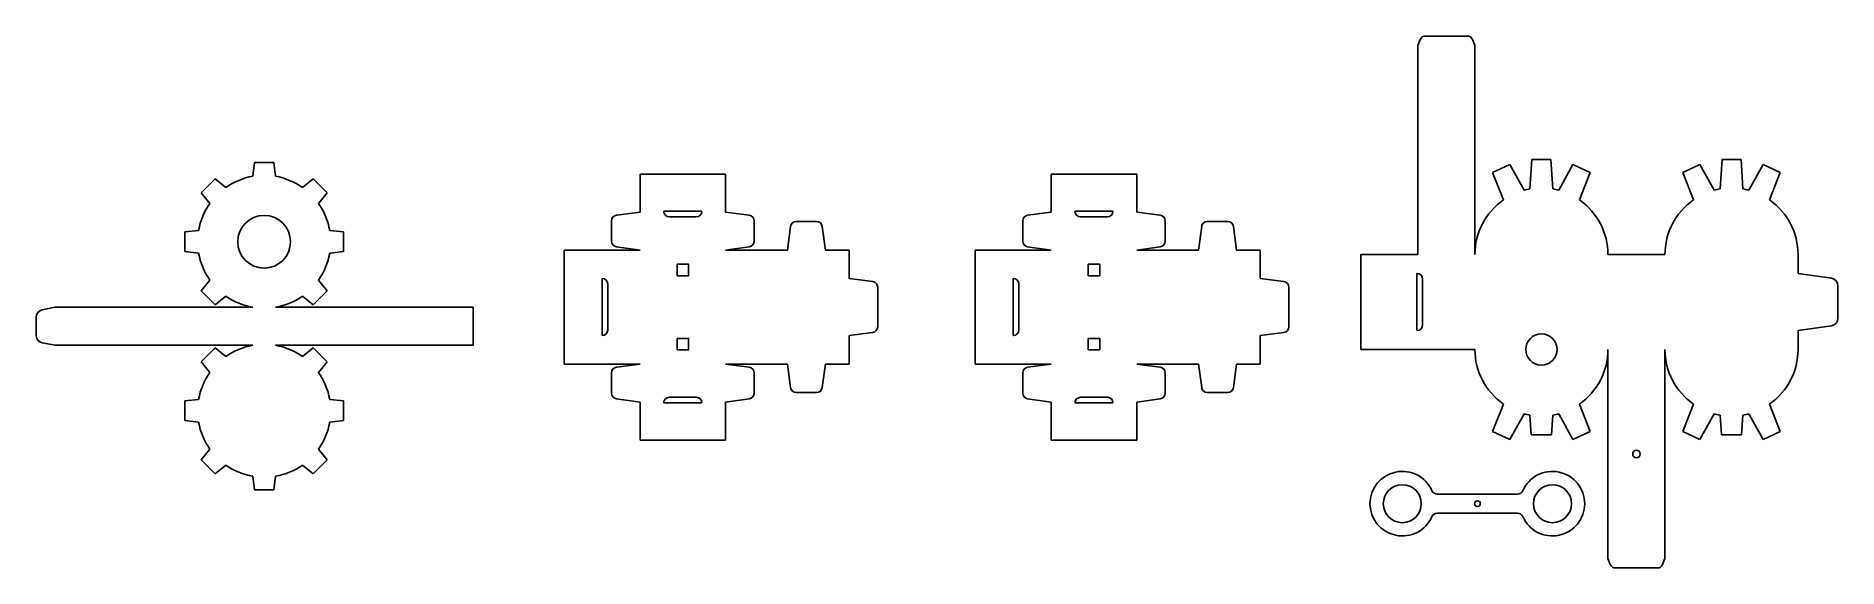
# Model space of a CAD drawing. Header units: millimetres. Extents: x -603 to 345, y 86 to 366.
import ezdxf

# ---------------------------------------------------------------- set-up
doc = ezdxf.new("R2010")
doc.units = ezdxf.units.MM
doc.header["$MEASUREMENT"] = 0
doc.layers.add('taglio', color=18, linetype='Continuous', true_color=0x000000)

msp = doc.modelspace()

# ---------------------------------------------------------------- linework, layer by layer
at = {"layer": 'taglio'}
for p, q in [((124.81, 364.12), (123.57, 361.01)), ((123.57, 361.01), (123.57, 251.01)), ((149.54, 366.01), (127.6, 366.01)), ((153.57, 361.01), (152.32, 364.12)), ((153.57, 251.01), (153.57, 361.01)), ((-488.51, 299.4), (-489.36, 292.19)), ((-478.2, 299.4), (-488.51, 299.4)), ((-477.34, 292.19), (-478.2, 299.4)), ((171.97, 298.44), (162.9, 294.21)), ((162.9, 294.21), (168.55, 279.72)), ((179.44, 284.8), (171.97, 298.44)), ((183.57, 301.01), (182.56, 285.49)), ((193.57, 301.01), (183.57, 301.01)), ((194.58, 285.49), (193.57, 301.01)), ((205.17, 298.44), (197.69, 284.8)), ((214.23, 294.21), (205.17, 298.44)), ((208.59, 279.72), (214.23, 294.21)), ((271.97, 298.44), (262.9, 294.21)), ((262.9, 294.21), (268.55, 279.72)), ((279.44, 284.8), (271.97, 298.44)), ((283.57, 301.01), (282.56, 285.49)), ((293.57, 301.01), (283.57, 301.01)), ((294.58, 285.49), (293.57, 301.01)), ((305.17, 298.44), (297.69, 284.8)), ((314.23, 294.21), (305.17, 298.44)), ((308.59, 279.72), (314.23, 294.21)), ((-509.18, 290.83), (-516.47, 283.54)), ((-503.49, 286.34), (-509.18, 290.83)), ((-457.53, 290.83), (-463.22, 286.34)), ((-450.23, 283.54), (-457.53, 290.83)), ((-285.6, 273.37), (-285.6, 293.37)), ((-285.6, 293.37), (-240.6, 293.37)), ((-240.6, 293.37), (-240.6, 273.37)), ((-69.31, 273.37), (-69.31, 293.37)), ((-69.31, 293.37), (-24.31, 293.37)), ((-24.31, 293.37), (-24.31, 273.37)), ((-516.47, 283.54), (-511.99, 277.84)), ((-454.72, 277.84), (-450.23, 283.54)), ((-300.6, 258), (-300.6, 268.74)), ((-298, 271.72), (-285.6, 273.37)), ((-253.1, 273.87), (-273.1, 273.87)), ((-273.1, 273.87), (-273.1, 273.77)), ((-270.2, 270.87), (-256, 270.87)), ((-253.1, 273.77), (-253.1, 273.87)), ((-240.6, 273.37), (-228.2, 271.72)), ((-225.6, 268.74), (-225.6, 258)), ((-208.1, 253.37), (-206.45, 265.77)), ((-203.47, 268.37), (-192.73, 268.37)), ((-189.75, 265.77), (-188.1, 253.37)), ((-84.31, 258), (-84.31, 268.74)), ((-81.71, 271.72), (-69.31, 273.37)), ((-36.81, 273.87), (-56.81, 273.87)), ((-56.81, 273.87), (-56.81, 273.77)), ((-53.91, 270.87), (-39.71, 270.87)), ((-36.81, 273.77), (-36.81, 273.87)), ((-24.31, 273.37), (-11.92, 271.72)), ((-9.31, 268.74), (-9.31, 258)), ((8.19, 253.37), (9.84, 265.77)), ((12.81, 268.37), (23.56, 268.37)), ((26.53, 265.77), (28.19, 253.37)), ((-517.83, 263.72), (-525.04, 262.87)), ((-525.04, 262.87), (-525.04, 252.56)), ((-441.67, 262.87), (-448.87, 263.72)), ((-441.67, 252.56), (-441.67, 262.87)), ((-525.04, 252.56), (-517.83, 251.7)), ((-448.87, 251.7), (-441.67, 252.56)), ((-325.6, 193.37), (-325.6, 253.37)), ((-325.6, 253.37), (-285.6, 253.37)), ((-285.6, 253.37), (-298, 255.02)), ((-228.2, 255.02), (-240.6, 253.37)), ((-240.6, 253.37), (-220.6, 253.37)), ((-220.6, 253.37), (-208.1, 253.37)), ((-188.1, 253.37), (-175.6, 253.37)), ((-175.6, 253.37), (-175.6, 238.37)), ((-109.31, 193.37), (-109.31, 253.37)), ((-109.31, 253.37), (-69.31, 253.37)), ((-69.31, 253.37), (-81.71, 255.02)), ((-11.92, 255.02), (-24.31, 253.37)), ((-24.31, 253.37), (-4.31, 253.37)), ((-4.31, 253.37), (8.19, 253.37)), ((28.19, 253.37), (40.69, 253.37)), ((40.69, 253.37), (40.69, 238.37)), ((253.57, 251.01), (223.57, 251.01)), ((323.57, 241.01), (323.57, 251.01)), ((-511.99, 237.58), (-516.47, 231.89)), ((-450.23, 231.89), (-454.72, 237.58)), ((-305.5, 238.37), (-305.6, 238.37)), ((-305.6, 238.37), (-305.6, 208.37)), ((-175.6, 238.37), (-163.2, 236.72)), ((-89.21, 238.37), (-89.31, 238.37)), ((-89.31, 238.37), (-89.31, 208.37)), ((40.69, 238.37), (53.08, 236.72)), ((123.17, 241.01), (123.07, 241.01)), ((123.07, 241.01), (123.07, 211.01)), ((126.07, 213.91), (126.07, 238.11)), ((341.13, 238.5), (323.57, 241.01)), ((-516.47, 231.89), (-509.18, 224.59)), ((-509.18, 224.59), (-503.49, 229.08)), ((-463.22, 229.08), (-457.53, 224.59)), ((-457.53, 224.59), (-450.23, 231.89)), ((-302.6, 211.27), (-302.6, 235.47)), ((-160.6, 233.74), (-160.6, 213)), ((-86.31, 211.27), (-86.31, 235.47)), ((55.69, 233.74), (55.69, 213)), ((344.57, 217.48), (344.57, 234.54)), ((-593.35, 223.23), (-600.14, 221.88)), ((-507.34, 223.23), (-593.35, 223.23)), ((-489.36, 223.23), (-507.34, 223.23)), ((-459.37, 223.23), (-477.34, 223.23)), ((-373.35, 223.23), (-459.37, 223.23)), ((-373.35, 213.23), (-373.35, 223.23)), ((-603.35, 217.95), (-603.35, 213.23)), ((-603.35, 213.23), (-603.35, 208.51)), ((-373.35, 203.23), (-373.35, 213.23)), ((-163.2, 210.02), (-175.6, 208.37)), ((53.08, 210.02), (40.69, 208.37)), ((123.07, 211.01), (123.17, 211.01)), ((323.57, 211.01), (341.13, 213.52)), ((323.57, 201.01), (323.57, 211.01)), ((-600.14, 204.59), (-593.35, 203.23)), ((-593.35, 203.23), (-507.34, 203.23)), ((-509.18, 201.87), (-516.47, 194.58)), ((-503.49, 197.38), (-509.18, 201.87)), ((-507.34, 203.23), (-489.36, 203.23)), ((-477.34, 203.23), (-459.37, 203.23)), ((-457.53, 201.87), (-463.22, 197.38)), ((-459.37, 203.23), (-373.35, 203.23)), ((-450.23, 194.58), (-457.53, 201.87)), ((-305.6, 208.37), (-305.5, 208.37)), ((-175.6, 208.37), (-175.6, 193.37)), ((-89.31, 208.37), (-89.21, 208.37)), ((40.69, 208.37), (40.69, 193.37)), ((123.57, 201.01), (153.57, 201.01)), ((223.57, 201.01), (223.57, 91.01)), ((253.57, 91.01), (253.57, 201.01)), ((-516.47, 194.58), (-511.99, 188.88)), ((-454.72, 188.88), (-450.23, 194.58)), ((-285.6, 193.37), (-325.6, 193.37)), ((-298, 191.72), (-285.6, 193.37)), ((-220.6, 193.37), (-240.6, 193.37)), ((-240.6, 193.37), (-228.2, 191.72)), ((-208.1, 193.37), (-220.6, 193.37)), ((-206.45, 180.97), (-208.1, 193.37)), ((-188.1, 193.37), (-189.75, 180.97)), ((-175.6, 193.37), (-188.1, 193.37)), ((-69.31, 193.37), (-109.31, 193.37)), ((-81.71, 191.72), (-69.31, 193.37)), ((-4.31, 193.37), (-24.31, 193.37)), ((-24.31, 193.37), (-11.92, 191.72)), ((8.19, 193.37), (-4.31, 193.37)), ((9.84, 180.97), (8.19, 193.37)), ((28.19, 193.37), (26.53, 180.97)), ((40.69, 193.37), (28.19, 193.37)), ((-300.6, 178), (-300.6, 188.74)), ((-225.6, 188.74), (-225.6, 178)), ((-84.31, 178), (-84.31, 188.74)), ((-9.31, 188.74), (-9.31, 178)), ((-517.83, 174.76), (-525.04, 173.91)), ((-525.04, 173.91), (-525.04, 163.6)), ((-441.67, 173.91), (-448.87, 174.76)), ((-441.67, 163.6), (-441.67, 173.91)), ((-285.6, 173.37), (-298, 175.02)), ((-285.6, 153.37), (-285.6, 173.37)), ((-273.1, 172.87), (-273.1, 172.97)), ((-253.1, 172.87), (-273.1, 172.87)), ((-270.2, 175.87), (-256, 175.87)), ((-253.1, 172.97), (-253.1, 172.87)), ((-228.2, 175.02), (-240.6, 173.37)), ((-240.6, 173.37), (-240.6, 153.37)), ((-192.73, 178.37), (-203.47, 178.37)), ((-69.31, 173.37), (-81.71, 175.02)), ((-69.31, 153.37), (-69.31, 173.37)), ((-56.81, 172.87), (-56.81, 172.97)), ((-36.81, 172.87), (-56.81, 172.87)), ((-53.91, 175.87), (-39.71, 175.87)), ((-36.81, 172.97), (-36.81, 172.87)), ((-11.92, 175.02), (-24.31, 173.37)), ((-24.31, 173.37), (-24.31, 153.37)), ((23.56, 178.37), (12.81, 178.37)), ((168.55, 172.3), (162.9, 157.81)), ((214.23, 157.81), (208.59, 172.3)), ((268.55, 172.3), (262.9, 157.81)), ((314.23, 157.81), (308.59, 172.3)), ((-525.04, 163.6), (-517.83, 162.74)), ((-448.87, 162.74), (-441.67, 163.6)), ((171.97, 153.58), (179.44, 167.22)), ((182.56, 166.53), (183.24, 156.01)), ((193.89, 156.01), (194.58, 166.53)), ((197.69, 167.22), (205.17, 153.58)), ((271.97, 153.58), (279.44, 167.22)), ((282.56, 166.53), (283.24, 156.01)), ((293.89, 156.01), (294.58, 166.53)), ((297.69, 167.22), (305.17, 153.58)), ((-240.6, 153.37), (-285.6, 153.37)), ((-24.31, 153.37), (-69.31, 153.37)), ((162.9, 157.81), (171.97, 153.58)), ((183.24, 156.01), (193.89, 156.01)), ((205.17, 153.58), (214.23, 157.81)), ((262.9, 157.81), (271.97, 153.58)), ((283.24, 156.01), (293.89, 156.01)), ((305.17, 153.58), (314.23, 157.81)), ((-511.99, 148.62), (-516.47, 142.93)), ((-516.47, 142.93), (-509.18, 135.63)), ((-457.53, 135.63), (-450.23, 142.93)), ((-450.23, 142.93), (-454.72, 148.62)), ((-509.18, 135.63), (-503.49, 140.12)), ((-489.36, 134.27), (-488.51, 127.07)), ((-478.2, 127.07), (-477.34, 134.27)), ((-463.22, 140.12), (-457.53, 135.63)), ((-488.51, 127.07), (-478.2, 127.07)), ((142.39, 124.86), (133.72, 124.86)), ((167.39, 124.86), (142.39, 124.86)), ((176.06, 124.86), (167.39, 124.86)), ((133.72, 114.86), (142.39, 114.86)), ((142.39, 114.86), (167.39, 114.86)), ((167.39, 114.86), (176.06, 114.86)), ((223.57, 91.01), (224.81, 87.9)), ((227.6, 86.01), (249.54, 86.01)), ((252.32, 87.9), (253.57, 91.01))]:
    msp.add_line(p, q, dxfattribs=at)
for points in [[(123.57, 251.01), (93.57, 251.01), (93.57, 201.01), (123.57, 201.01)], [(-266.1, 245.87), (-260.1, 245.87), (-260.1, 239.87), (-266.1, 239.87), (-266.1, 245.87)], [(-49.81, 245.87), (-43.81, 245.87), (-43.81, 239.87), (-49.81, 239.87), (-49.81, 245.87)], [(-266.1, 206.87), (-260.1, 206.87), (-260.1, 200.87), (-266.1, 200.87), (-266.1, 206.87)], [(-49.81, 206.87), (-43.81, 206.87), (-43.81, 200.87), (-49.81, 200.87), (-49.81, 206.87)]]:
    msp.add_lwpolyline(points, dxfattribs=at)
for centre, radius in [((-483.35, 257.71), 13.87), ((188.57, 201.01), 8.25), ((238.57, 146.01), 2), ((115.39, 119.86), 10), ((194.39, 119.86), 10), ((154.89, 119.86), 1.5)]:
    msp.add_circle(centre, radius, dxfattribs=at)
for centre, radius, start, end in [((127.6, 363.01), 3, 90, 158.19859), ((149.54, 363.01), 3, 21.80141, 90), ((-483.35, 257.71), 35, 99.8883, 125.1117), ((-483.35, 257.71), 35, 54.8883, 80.1117), ((188.57, 251.01), 35, 99.8883, 105.1117), ((188.57, 251.01), 35, 74.8883, 80.1117), ((288.57, 251.01), 35, 99.8883, 105.1117), ((288.57, 251.01), 35, 74.8883, 80.1117), ((-483.35, 257.71), 35, 144.8883, 170.1117), ((-483.35, 257.71), 35, 9.8883, 35.1117), ((188.57, 251.01), 35, 124.8883, 180), ((188.57, 251.01), 35, 0, 55.1117), ((288.57, 251.01), 35, 124.8883, 180), ((288.57, 251.01), 35, 0, 55.1117), ((-297.6, 268.74), 3, 97.59464, 180), ((-270.2, 273.77), 2.9, 180, 270), ((-256, 273.77), 2.9, 270, 0), ((-228.6, 268.74), 3, 0, 82.40536), ((-203.47, 265.37), 3, 90, 172.40536), ((-192.73, 265.37), 3, 7.59464, 90), ((-81.31, 268.74), 3, 97.59464, 180), ((-53.91, 273.77), 2.9, 180, 270), ((-39.71, 273.77), 2.9, 270, 0), ((-12.31, 268.74), 3, 0, 82.40536), ((12.81, 265.37), 3, 90, 172.40536), ((23.56, 265.37), 3, 7.59464, 90), ((-297.6, 258), 3, 180, 262.40536), ((-228.6, 258), 3, 277.59464, 0), ((-81.31, 258), 3, 180, 262.40536), ((-12.31, 258), 3, 277.59464, 0), ((-483.35, 257.71), 35, 189.8883, 215.1117), ((-483.35, 257.71), 35, 324.8883, 350.1117), ((-305.5, 235.47), 2.9, 0, 90), ((-89.21, 235.47), 2.9, 0, 90), ((123.17, 238.11), 2.9, 0, 90), ((340.57, 234.54), 4, 0, 81.8699), ((-483.35, 257.71), 35, 234.8883, 260.1117), ((-483.35, 257.71), 35, 279.8883, 305.1117), ((-163.6, 233.74), 3, 360, 82.40536), ((52.69, 233.74), 3, 360, 82.40536), ((-599.35, 217.95), 4, 101.30993, 180), ((-305.5, 211.27), 2.9, 270, 0), ((-163.6, 213), 3, 277.59464, 360), ((-89.21, 211.27), 2.9, 270, 0), ((52.69, 213), 3, 277.59464, 360), ((123.17, 213.91), 2.9, 270, 0), ((340.57, 217.48), 4, 278.1301, 0), ((-599.35, 208.51), 4, 180, 258.69007), ((-483.35, 168.75), 35, 99.8883, 125.1117), ((-483.35, 168.75), 35, 54.8883, 80.1117), ((188.57, 201.01), 35, 180, 235.1117), ((188.57, 201.01), 35, 304.8883, 0), ((288.57, 201.01), 35, 180, 235.1117), ((288.57, 201.01), 35, 304.8883, 0), ((-297.6, 188.74), 3, 97.59464, 180), ((-228.6, 188.74), 3, 360, 82.40536), ((-81.31, 188.74), 3, 97.59464, 180), ((-12.31, 188.74), 3, 360, 82.40536), ((-483.35, 168.75), 35, 144.8883, 170.1117), ((-483.35, 168.75), 35, 9.8883, 35.1117), ((-203.47, 181.37), 3, 187.59464, 270), ((-192.73, 181.37), 3, 270, 352.40536), ((12.81, 181.37), 3, 187.59464, 270), ((23.56, 181.37), 3, 270, 352.40536), ((-297.6, 178), 3, 180, 262.40536), ((-270.2, 172.97), 2.9, 90, 180), ((-256, 172.97), 2.9, 0, 90), ((-228.6, 178), 3, 277.59464, 0), ((-81.31, 178), 3, 180, 262.40536), ((-53.91, 172.97), 2.9, 90, 180), ((-39.71, 172.97), 2.9, 0, 90), ((-12.31, 178), 3, 277.59464, 0), ((-483.35, 168.75), 35, 189.8883, 215.1117), ((-483.35, 168.75), 35, 324.8883, 350.1117), ((188.57, 201.01), 35, 254.8883, 260.1117), ((188.57, 201.01), 35, 279.8883, 285.1117), ((288.57, 201.01), 35, 254.8883, 260.1117), ((288.57, 201.01), 35, 279.8883, 285.1117), ((-483.35, 168.75), 35, 234.8883, 260.1117), ((-483.35, 168.75), 35, 279.8883, 305.1117), ((115.39, 119.86), 17, 23.57818, 336.42182), ((194.39, 119.86), 17, 203.57818, 156.42182), ((133.72, 127.86), 3, 203.57818, 270), ((176.06, 127.86), 3, 270, 336.42182), ((133.72, 111.86), 3, 90, 156.42182), ((176.06, 111.86), 3, 23.57818, 90), ((227.6, 89.01), 3, 201.80141, 270), ((249.54, 89.01), 3, 270, 338.19859)]:
    msp.add_arc(centre, radius, start, end, dxfattribs=at)

doc.saveas('drawing.dxf')
